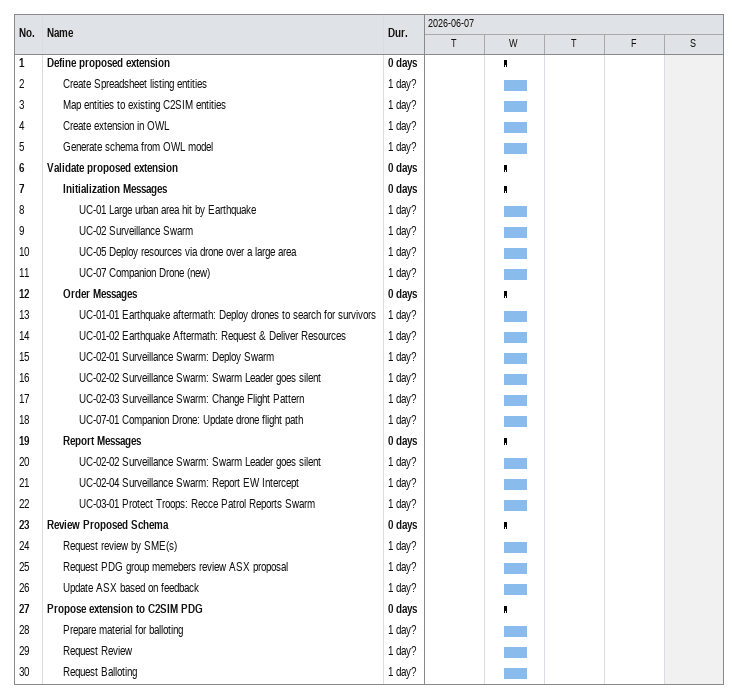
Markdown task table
| ID | Level | Task | Duration | Start | Finish |
|---|---|---|---|---|---|
| 1 | 1 | **Define proposed extension** | 0d | 2026-06-10 | 2026-06-10 |
| 2 | 2 | Create Spreadsheet listing entities | 1d? | 2026-06-10 | 2026-06-10 |
| 3 | 2 | Map entities to existing C2SIM entities | 1d? | 2026-06-10 | 2026-06-10 |
| 4 | 2 | Create extension in OWL | 1d? | 2026-06-10 | 2026-06-10 |
| 5 | 2 | Generate schema from OWL model | 1d? | 2026-06-10 | 2026-06-10 |
| 6 | 1 | **Validate proposed extension** | 0d | 2026-06-10 | 2026-06-10 |
| 7 | 2 | **Initialization Messages** | 0d | 2026-06-10 | 2026-06-10 |
| 8 | 3 | UC-01 Large urban area hit by Earthquake | 1d? | 2026-06-10 | 2026-06-10 |
| 9 | 3 | UC-02 Surveillance Swarm | 1d? | 2026-06-10 | 2026-06-10 |
| 10 | 3 | UC-05 Deploy resources via drone over a large area | 1d? | 2026-06-10 | 2026-06-10 |
| 11 | 3 | UC-07 Companion Drone (new) | 1d? | 2026-06-10 | 2026-06-10 |
| 12 | 2 | **Order Messages** | 0d | 2026-06-10 | 2026-06-10 |
| 13 | 3 | UC-01-01 Earthquake aftermath: Deploy drones to search for survivors | 1d? | 2026-06-10 | 2026-06-10 |
| 14 | 3 | UC-01-02 Earthquake Aftermath: Request & Deliver Resources | 1d? | 2026-06-10 | 2026-06-10 |
| 15 | 3 | UC-02-01 Surveillance Swarm: Deploy Swarm | 1d? | 2026-06-10 | 2026-06-10 |
| 16 | 3 | UC-02-02 Surveillance Swarm: Swarm Leader goes silent | 1d? | 2026-06-10 | 2026-06-10 |
| 17 | 3 | UC-02-03 Surveillance Swarm: Change Flight Pattern | 1d? | 2026-06-10 | 2026-06-10 |
| 18 | 3 | UC-07-01 Companion Drone: Update drone flight path | 1d? | 2026-06-10 | 2026-06-10 |
| 19 | 2 | **Report Messages** | 0d | 2026-06-10 | 2026-06-10 |
| 20 | 3 | UC-02-02 Surveillance Swarm: Swarm Leader goes silent | 1d? | 2026-06-10 | 2026-06-10 |
| 21 | 3 | UC-02-04 Surveillance Swarm: Report EW Intercept | 1d? | 2026-06-10 | 2026-06-10 |
| 22 | 3 | UC-03-01 Protect Troops: Recce Patrol Reports Swarm | 1d? | 2026-06-10 | 2026-06-10 |
| 23 | 1 | **Review Proposed Schema** | 0d | 2026-06-10 | 2026-06-10 |
| 24 | 2 | Request review by SME(s) | 1d? | 2026-06-10 | 2026-06-10 |
| 25 | 2 | Request PDG group memebers review ASX proposal | 1d? | 2026-06-10 | 2026-06-10 |
| 26 | 2 | Update ASX based on feedback | 1d? | 2026-06-10 | 2026-06-10 |
| 27 | 1 | **Propose extension to C2SIM PDG** | 0d | 2026-06-10 | 2026-06-10 |
| 28 | 2 | Prepare material for balloting | 1d? | 2026-06-10 | 2026-06-10 |
| 29 | 2 | Request Review | 1d? | 2026-06-10 | 2026-06-10 |
| 30 | 2 | Request Balloting | 1d? | 2026-06-10 | 2026-06-10 |
